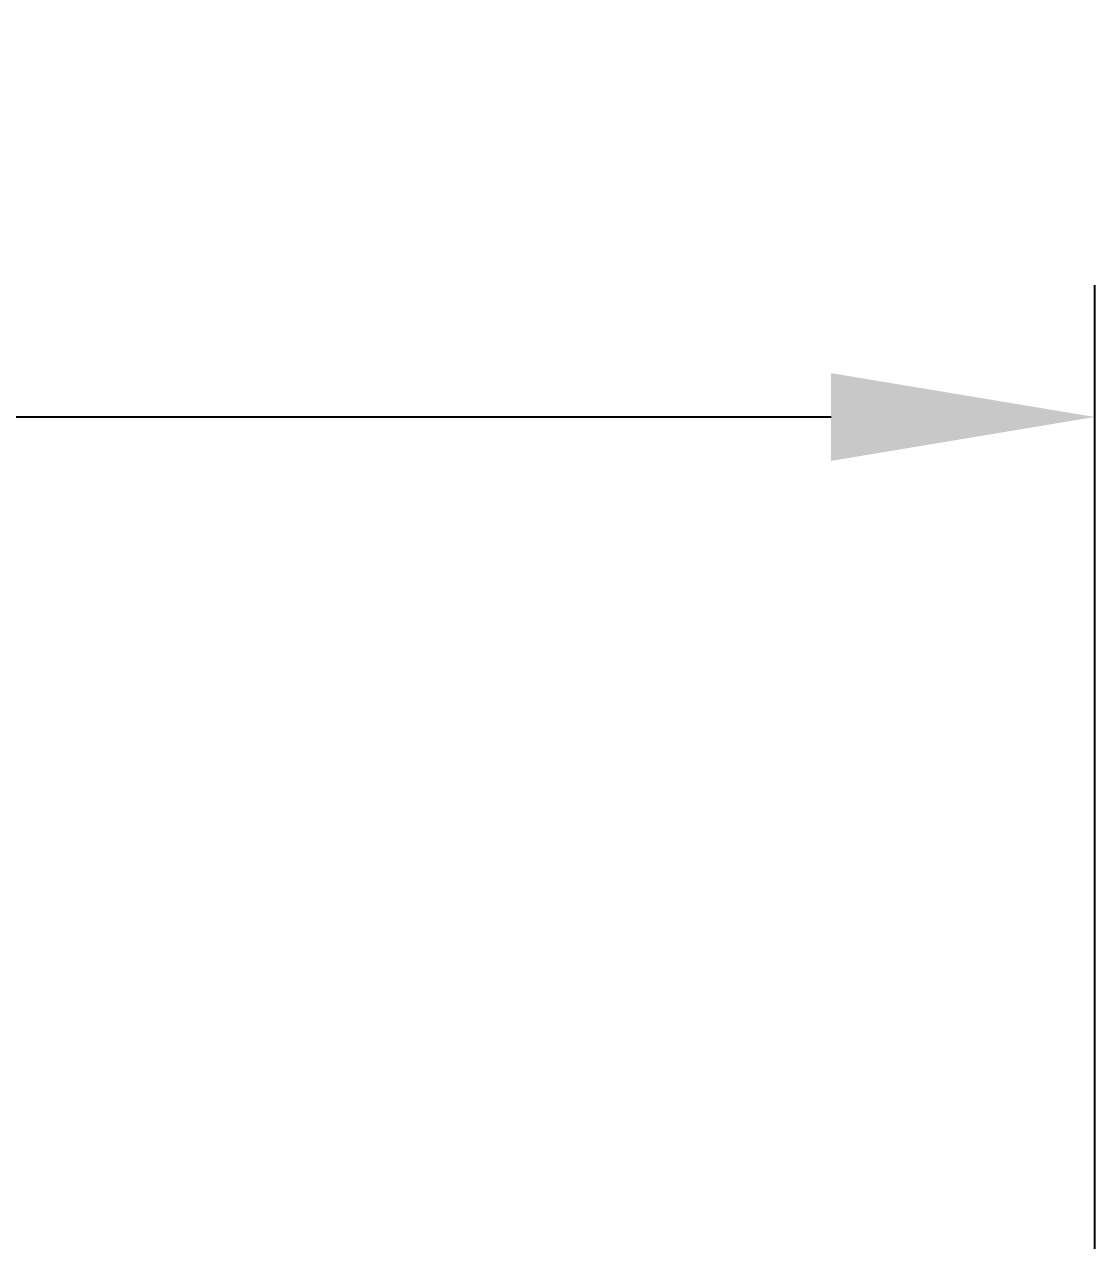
# Model space of a CAD drawing. Header units: millimetres. Extents: x 2300.5 to 2387.2, y 1253.4 to 1329.6.
# Drawn here: x 2356.29 to 2366.44, y 1316.81 to 1328.35 of the extents above; entities that cross this region are included whole.
import ezdxf

# ---------------------------------------------------------------- set-up
doc = ezdxf.new("R2010")
doc.units = ezdxf.units.MM
doc.styles.get("Standard").update_dxf_attribs({"font": 'simsun.ttc'})
doc.dimstyles.new('ISO-25', dxfattribs={"dimtxt": 2.5, "dimasz": 2.5, "dimexe": 1.25, "dimexo": 0.625, "dimtad": 1, "dimtxsty": 'Standard', "dimcen": 2.5, "dimadec": 0, "dimazin": 0, "dimtfac": 1, "dimtmove": 0, "dimatfit": 3, "dimfxl": 1, "dimarcsym": 0})

# ---------------------------------------------------------------- blocks, each defined once
blk = doc.blocks.new('*D8')
at = {"color": 0, "lineweight": -2}
for p, q in [((2328.792, 1312.704), (2328.792, 1325.871)), ((2366.436, 1312.704), (2366.436, 1325.871)), ((2331.292, 1324.621), (2363.936, 1324.621))]:
    blk.add_line(p, q, dxfattribs=at)
at = {"color": 0}
for points in [[(2331.292, 1325.037), (2331.292, 1324.204), (2328.792, 1324.621)], [(2363.936, 1324.204), (2363.936, 1325.037), (2366.436, 1324.621)]]:
    blk.add_solid(points, dxfattribs=at)
at = {"layer": 'Defpoints', "color": 0}
for p in [(2366.436, 1324.621), (2328.792, 1312.079), (2366.436, 1312.079)]:
    blk.add_point(p, dxfattribs=at)
at = {"color": 0, "insert": (2347.614, 1326.705), "char_height": 2.5, "attachment_point": 5}
blk.add_mtext('37,64', dxfattribs=at)

msp = doc.modelspace()

# ---------------------------------------------------------------- dimensions: what is measured, and where the dimension line sits
dim = msp.add_linear_dim(base=(2366.436, 1324.621), p1=(2328.792, 1312.079), p2=(2366.436, 1312.079), dimstyle='ISO-25')
dim.commit()
dim.dimension.update_dxf_attribs({"geometry": '*D8', "text_midpoint": (2347.614, 1326.705)})

doc.saveas('drawing.dxf')
